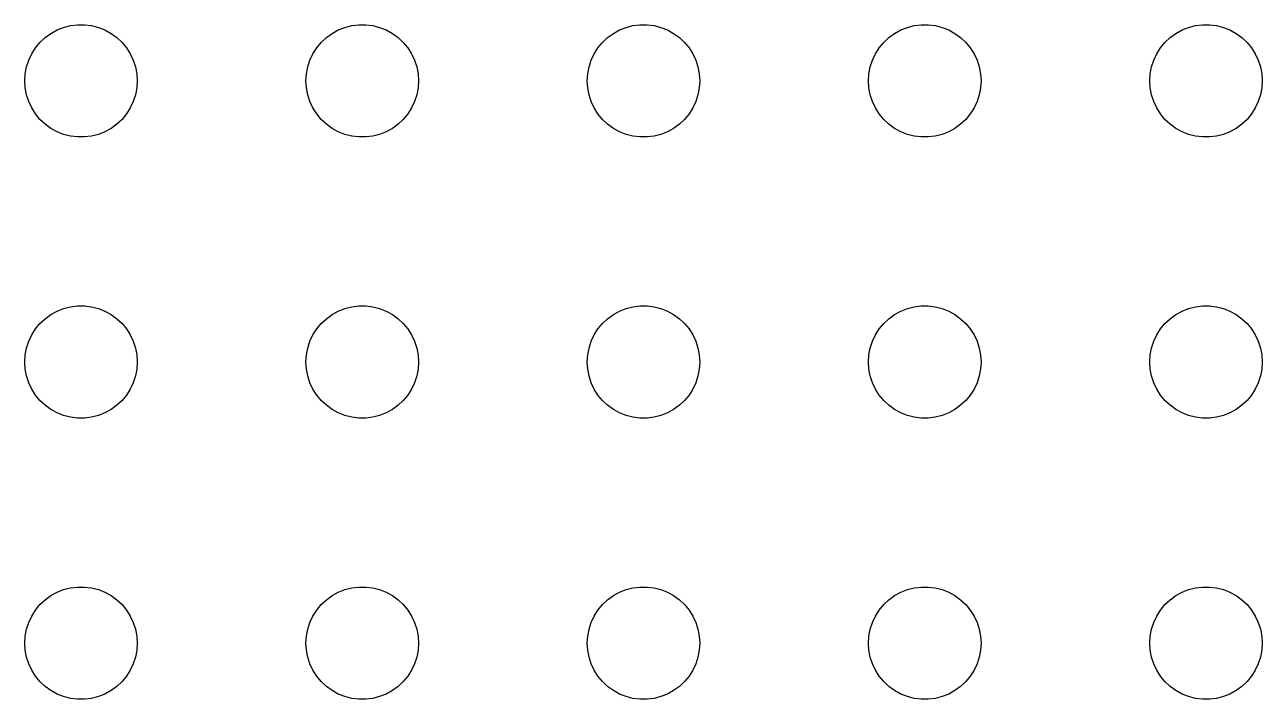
# Model space of a CAD drawing. Header units: metres. Extents: x -172 to 172, y -172 to 172.
# Drawn here: x -78 to -12, y -93 to -57 of the extents above; entities that cross this region are included whole.
import ezdxf

# ---------------------------------------------------------------- set-up
doc = ezdxf.new("R2010")
doc.units = ezdxf.units.M

msp = doc.modelspace()

# ---------------------------------------------------------------- linework, layer by layer
for p, q in [((-76.6075, -57.467), (-76.2773, -57.2855)), ((-76.2773, -57.2855), (-75.927, -57.1468)), ((-75.927, -57.1468), (-75.5621, -57.0531)), ((-75.5621, -57.0531), (-75.1884, -57.0059)), ((-75.1884, -57.0059), (-74.8116, -57.0059)), ((-74.8116, -57.0059), (-74.4379, -57.0531)), ((-74.4379, -57.0531), (-74.073, -57.1468)), ((-74.073, -57.1468), (-73.7227, -57.2855)), ((-73.7227, -57.2855), (-73.3925, -57.467)), ((-61.6075, -57.467), (-61.2773, -57.2855)), ((-61.2773, -57.2855), (-60.927, -57.1468)), ((-60.927, -57.1468), (-60.5621, -57.0531)), ((-60.5621, -57.0531), (-60.1884, -57.0059)), ((-60.1884, -57.0059), (-59.8116, -57.0059)), ((-59.8116, -57.0059), (-59.4379, -57.0531)), ((-59.4379, -57.0531), (-59.0729, -57.1468)), ((-59.0729, -57.1468), (-58.7227, -57.2855)), ((-58.7227, -57.2855), (-58.3925, -57.467)), ((-46.6075, -57.467), (-46.2773, -57.2855)), ((-46.2773, -57.2855), (-45.927, -57.1468)), ((-45.927, -57.1468), (-45.5621, -57.0531)), ((-45.5621, -57.0531), (-45.1884, -57.0059)), ((-45.1884, -57.0059), (-44.8116, -57.0059)), ((-44.8116, -57.0059), (-44.4379, -57.0531)), ((-44.4379, -57.0531), (-44.0729, -57.1468)), ((-44.0729, -57.1468), (-43.7227, -57.2855)), ((-43.7227, -57.2855), (-43.3925, -57.467)), ((-31.6075, -57.467), (-31.2773, -57.2855)), ((-31.2773, -57.2855), (-30.927, -57.1468)), ((-30.927, -57.1468), (-30.5621, -57.0531)), ((-30.5621, -57.0531), (-30.1884, -57.0059)), ((-30.1884, -57.0059), (-29.8116, -57.0059)), ((-29.8116, -57.0059), (-29.4379, -57.0531)), ((-29.4379, -57.0531), (-29.0729, -57.1468)), ((-29.0729, -57.1468), (-28.7227, -57.2855)), ((-28.7227, -57.2855), (-28.3925, -57.467)), ((-16.6075, -57.467), (-16.2773, -57.2855)), ((-16.2773, -57.2855), (-15.927, -57.1468)), ((-15.927, -57.1468), (-15.5621, -57.0531)), ((-15.5621, -57.0531), (-15.1884, -57.0059)), ((-15.1884, -57.0059), (-14.8116, -57.0059)), ((-14.8116, -57.0059), (-14.4379, -57.0531)), ((-14.4379, -57.0531), (-14.0729, -57.1468)), ((-14.0729, -57.1468), (-13.7227, -57.2855)), ((-13.7227, -57.2855), (-13.3925, -57.467)), ((-77.427, -58.2366), (-77.1869, -57.9464)), ((-77.1869, -57.9464), (-76.9123, -57.6885)), ((-76.9123, -57.6885), (-76.6075, -57.467)), ((-73.3925, -57.467), (-73.0877, -57.6885)), ((-73.0877, -57.6885), (-72.8131, -57.9464)), ((-72.8131, -57.9464), (-72.573, -58.2366)), ((-62.427, -58.2366), (-62.1869, -57.9464)), ((-62.1869, -57.9464), (-61.9123, -57.6885)), ((-61.9123, -57.6885), (-61.6075, -57.467)), ((-58.3925, -57.467), (-58.0877, -57.6885)), ((-58.0877, -57.6885), (-57.8131, -57.9464)), ((-57.8131, -57.9464), (-57.5729, -58.2366)), ((-47.427, -58.2366), (-47.1869, -57.9464)), ((-47.1869, -57.9464), (-46.9123, -57.6885)), ((-46.9123, -57.6885), (-46.6075, -57.467)), ((-43.3925, -57.467), (-43.0877, -57.6885)), ((-43.0877, -57.6885), (-42.8131, -57.9464)), ((-42.8131, -57.9464), (-42.5729, -58.2366)), ((-32.427, -58.2366), (-32.1869, -57.9464)), ((-32.1869, -57.9464), (-31.9123, -57.6885)), ((-31.9123, -57.6885), (-31.6075, -57.467)), ((-28.3925, -57.467), (-28.0877, -57.6885)), ((-28.0877, -57.6885), (-27.8131, -57.9464)), ((-27.8131, -57.9464), (-27.5729, -58.2366)), ((-17.427, -58.2366), (-17.1869, -57.9464)), ((-17.1869, -57.9464), (-16.9123, -57.6885)), ((-16.9123, -57.6885), (-16.6075, -57.467)), ((-13.3925, -57.467), (-13.0877, -57.6885)), ((-13.0877, -57.6885), (-12.8131, -57.9464)), ((-12.8131, -57.9464), (-12.5729, -58.2366)), ((-77.7893, -58.8956), (-77.6289, -58.5547)), ((-77.6289, -58.5547), (-77.427, -58.2366)), ((-72.573, -58.2366), (-72.3711, -58.5547)), ((-72.3711, -58.5547), (-72.2107, -58.8956)), ((-62.7893, -58.8956), (-62.6289, -58.5547)), ((-62.6289, -58.5547), (-62.427, -58.2366)), ((-57.5729, -58.2366), (-57.3711, -58.5547)), ((-57.3711, -58.5547), (-57.2107, -58.8956)), ((-47.7893, -58.8956), (-47.6289, -58.5547)), ((-47.6289, -58.5547), (-47.427, -58.2366)), ((-42.5729, -58.2366), (-42.3711, -58.5547)), ((-42.3711, -58.5547), (-42.2107, -58.8956)), ((-32.7893, -58.8956), (-32.6289, -58.5547)), ((-32.6289, -58.5547), (-32.427, -58.2366)), ((-27.5729, -58.2366), (-27.3711, -58.5547)), ((-27.3711, -58.5547), (-27.2107, -58.8956)), ((-17.7893, -58.8956), (-17.6289, -58.5547)), ((-17.6289, -58.5547), (-17.427, -58.2366)), ((-12.5729, -58.2366), (-12.3711, -58.5547)), ((-12.3711, -58.5547), (-12.2107, -58.8956)), ((-77.9763, -59.624), (-77.9057, -59.2539)), ((-77.9057, -59.2539), (-77.7893, -58.8956)), ((-72.2107, -58.8956), (-72.0943, -59.2539)), ((-72.0943, -59.2539), (-72.0237, -59.624)), ((-62.9763, -59.624), (-62.9057, -59.2539)), ((-62.9057, -59.2539), (-62.7893, -58.8956)), ((-57.2107, -58.8956), (-57.0942, -59.2539)), ((-57.0942, -59.2539), (-57.0237, -59.624)), ((-47.9763, -59.624), (-47.9057, -59.2539)), ((-47.9057, -59.2539), (-47.7893, -58.8956)), ((-42.2107, -58.8956), (-42.0942, -59.2539)), ((-42.0942, -59.2539), (-42.0237, -59.624)), ((-32.9763, -59.624), (-32.9057, -59.2539)), ((-32.9057, -59.2539), (-32.7893, -58.8956)), ((-27.2107, -58.8956), (-27.0942, -59.2539)), ((-27.0942, -59.2539), (-27.0237, -59.624)), ((-17.9763, -59.624), (-17.9057, -59.2539)), ((-17.9057, -59.2539), (-17.7893, -58.8956)), ((-12.2107, -58.8956), (-12.0942, -59.2539)), ((-12.0942, -59.2539), (-12.0237, -59.624)), ((-78, -60), (-77.9763, -59.624)), ((-77.9763, -60.376), (-78, -60)), ((-72.0237, -59.624), (-72, -60)), ((-72, -60), (-72.0237, -60.376)), ((-63, -60), (-62.9763, -59.624)), ((-62.9763, -60.376), (-63, -60)), ((-57.0237, -59.624), (-57, -60)), ((-57, -60), (-57.0237, -60.376)), ((-48, -60), (-47.9763, -59.624)), ((-47.9763, -60.376), (-48, -60)), ((-42.0237, -59.624), (-42, -60)), ((-42, -60), (-42.0237, -60.376)), ((-33, -60), (-32.9763, -59.624)), ((-32.9763, -60.376), (-33, -60)), ((-27.0237, -59.624), (-27, -60)), ((-27, -60), (-27.0237, -60.376)), ((-18, -60), (-17.9763, -59.624)), ((-17.9763, -60.376), (-18, -60)), ((-12.0237, -59.624), (-12, -60)), ((-12, -60), (-12.0237, -60.376)), ((-77.9057, -60.7461), (-77.9763, -60.376)), ((-72.0237, -60.376), (-72.0943, -60.7461)), ((-62.9057, -60.7461), (-62.9763, -60.376)), ((-57.0237, -60.376), (-57.0942, -60.7461)), ((-47.9057, -60.7461), (-47.9763, -60.376)), ((-42.0237, -60.376), (-42.0942, -60.7461)), ((-32.9057, -60.7461), (-32.9763, -60.376)), ((-27.0237, -60.376), (-27.0942, -60.7461)), ((-17.9057, -60.7461), (-17.9763, -60.376)), ((-12.0237, -60.376), (-12.0942, -60.7461)), ((-77.7893, -61.1044), (-77.9057, -60.7461)), ((-77.6289, -61.4453), (-77.7893, -61.1044)), ((-72.2107, -61.1044), (-72.3711, -61.4453)), ((-72.0943, -60.7461), (-72.2107, -61.1044)), ((-62.7893, -61.1044), (-62.9057, -60.7461)), ((-62.6289, -61.4453), (-62.7893, -61.1044)), ((-57.2107, -61.1044), (-57.3711, -61.4453)), ((-57.0942, -60.7461), (-57.2107, -61.1044)), ((-47.7893, -61.1044), (-47.9057, -60.7461)), ((-47.6289, -61.4453), (-47.7893, -61.1044)), ((-42.2107, -61.1044), (-42.3711, -61.4453)), ((-42.0942, -60.7461), (-42.2107, -61.1044)), ((-32.7893, -61.1044), (-32.9057, -60.7461)), ((-32.6289, -61.4453), (-32.7893, -61.1044)), ((-27.2107, -61.1044), (-27.3711, -61.4453)), ((-27.0942, -60.7461), (-27.2107, -61.1044)), ((-17.7893, -61.1044), (-17.9057, -60.7461)), ((-17.6289, -61.4453), (-17.7893, -61.1044)), ((-12.2107, -61.1044), (-12.3711, -61.4453)), ((-12.0942, -60.7461), (-12.2107, -61.1044)), ((-77.427, -61.7634), (-77.6289, -61.4453)), ((-77.1869, -62.0536), (-77.427, -61.7634)), ((-72.573, -61.7634), (-72.8131, -62.0536)), ((-72.3711, -61.4453), (-72.573, -61.7634)), ((-62.427, -61.7634), (-62.6289, -61.4453)), ((-62.1869, -62.0536), (-62.427, -61.7634)), ((-57.5729, -61.7634), (-57.8131, -62.0536)), ((-57.3711, -61.4453), (-57.5729, -61.7634)), ((-47.427, -61.7634), (-47.6289, -61.4453)), ((-47.1869, -62.0536), (-47.427, -61.7634)), ((-42.5729, -61.7634), (-42.8131, -62.0536)), ((-42.3711, -61.4453), (-42.5729, -61.7634)), ((-32.427, -61.7634), (-32.6289, -61.4453)), ((-32.1869, -62.0536), (-32.427, -61.7634)), ((-27.5729, -61.7634), (-27.8131, -62.0536)), ((-27.3711, -61.4453), (-27.5729, -61.7634)), ((-17.427, -61.7634), (-17.6289, -61.4453)), ((-17.1869, -62.0536), (-17.427, -61.7634)), ((-12.5729, -61.7634), (-12.8131, -62.0536)), ((-12.3711, -61.4453), (-12.5729, -61.7634)), ((-76.9123, -62.3115), (-77.1869, -62.0536)), ((-76.6075, -62.533), (-76.9123, -62.3115)), ((-76.2773, -62.7145), (-76.6075, -62.533)), ((-73.3925, -62.533), (-73.7227, -62.7145)), ((-73.0877, -62.3115), (-73.3925, -62.533)), ((-72.8131, -62.0536), (-73.0877, -62.3115)), ((-61.9123, -62.3115), (-62.1869, -62.0536)), ((-61.6075, -62.533), (-61.9123, -62.3115)), ((-61.2773, -62.7145), (-61.6075, -62.533)), ((-58.3925, -62.533), (-58.7227, -62.7145)), ((-58.0877, -62.3115), (-58.3925, -62.533)), ((-57.8131, -62.0536), (-58.0877, -62.3115)), ((-46.9123, -62.3115), (-47.1869, -62.0536)), ((-46.6075, -62.533), (-46.9123, -62.3115)), ((-46.2773, -62.7145), (-46.6075, -62.533)), ((-43.3925, -62.533), (-43.7227, -62.7145)), ((-43.0877, -62.3115), (-43.3925, -62.533)), ((-42.8131, -62.0536), (-43.0877, -62.3115)), ((-31.9123, -62.3115), (-32.1869, -62.0536)), ((-31.6075, -62.533), (-31.9123, -62.3115)), ((-31.2773, -62.7145), (-31.6075, -62.533)), ((-28.3925, -62.533), (-28.7227, -62.7145)), ((-28.0877, -62.3115), (-28.3925, -62.533)), ((-27.8131, -62.0536), (-28.0877, -62.3115)), ((-16.9123, -62.3115), (-17.1869, -62.0536)), ((-16.6075, -62.533), (-16.9123, -62.3115)), ((-16.2773, -62.7145), (-16.6075, -62.533)), ((-13.3925, -62.533), (-13.7227, -62.7145)), ((-13.0877, -62.3115), (-13.3925, -62.533)), ((-12.8131, -62.0536), (-13.0877, -62.3115)), ((-75.927, -62.8532), (-76.2773, -62.7145)), ((-75.5621, -62.9469), (-75.927, -62.8532)), ((-75.1884, -62.9941), (-75.5621, -62.9469)), ((-74.8116, -62.9941), (-75.1884, -62.9941)), ((-74.4379, -62.9469), (-74.8116, -62.9941)), ((-74.073, -62.8532), (-74.4379, -62.9469)), ((-73.7227, -62.7145), (-74.073, -62.8532)), ((-60.927, -62.8532), (-61.2773, -62.7145)), ((-60.5621, -62.9469), (-60.927, -62.8532)), ((-60.1884, -62.9941), (-60.5621, -62.9469)), ((-59.8116, -62.9941), (-60.1884, -62.9941)), ((-59.4379, -62.9469), (-59.8116, -62.9941)), ((-59.0729, -62.8532), (-59.4379, -62.9469)), ((-58.7227, -62.7145), (-59.0729, -62.8532)), ((-45.927, -62.8532), (-46.2773, -62.7145)), ((-45.5621, -62.9469), (-45.927, -62.8532)), ((-45.1884, -62.9941), (-45.5621, -62.9469)), ((-44.8116, -62.9941), (-45.1884, -62.9941)), ((-44.4379, -62.9469), (-44.8116, -62.9941)), ((-44.0729, -62.8532), (-44.4379, -62.9469)), ((-43.7227, -62.7145), (-44.0729, -62.8532)), ((-30.927, -62.8532), (-31.2773, -62.7145)), ((-30.5621, -62.9469), (-30.927, -62.8532)), ((-30.1884, -62.9941), (-30.5621, -62.9469)), ((-29.8116, -62.9941), (-30.1884, -62.9941)), ((-29.4379, -62.9469), (-29.8116, -62.9941)), ((-29.0729, -62.8532), (-29.4379, -62.9469)), ((-28.7227, -62.7145), (-29.0729, -62.8532)), ((-15.927, -62.8532), (-16.2773, -62.7145)), ((-15.5621, -62.9469), (-15.927, -62.8532)), ((-15.1884, -62.9941), (-15.5621, -62.9469)), ((-14.8116, -62.9941), (-15.1884, -62.9941)), ((-14.4379, -62.9469), (-14.8116, -62.9941)), ((-14.0729, -62.8532), (-14.4379, -62.9469)), ((-13.7227, -62.7145), (-14.0729, -62.8532)), ((-76.9123, -72.6885), (-76.6075, -72.467)), ((-76.6075, -72.467), (-76.2773, -72.2855)), ((-76.2773, -72.2855), (-75.927, -72.1468)), ((-75.927, -72.1468), (-75.5621, -72.0531)), ((-75.5621, -72.0531), (-75.1884, -72.0059)), ((-75.1884, -72.0059), (-74.8116, -72.0059)), ((-74.8116, -72.0059), (-74.4379, -72.0531)), ((-74.4379, -72.0531), (-74.073, -72.1468)), ((-74.073, -72.1468), (-73.7227, -72.2855)), ((-73.7227, -72.2855), (-73.3925, -72.467)), ((-73.3925, -72.467), (-73.0877, -72.6885)), ((-61.9123, -72.6885), (-61.6075, -72.467)), ((-61.6075, -72.467), (-61.2773, -72.2855)), ((-61.2773, -72.2855), (-60.927, -72.1468)), ((-60.927, -72.1468), (-60.5621, -72.0531)), ((-60.5621, -72.0531), (-60.1884, -72.0059)), ((-60.1884, -72.0059), (-59.8116, -72.0059)), ((-59.8116, -72.0059), (-59.4379, -72.0531)), ((-59.4379, -72.0531), (-59.0729, -72.1468)), ((-59.0729, -72.1468), (-58.7227, -72.2855)), ((-58.7227, -72.2855), (-58.3925, -72.467)), ((-58.3925, -72.467), (-58.0877, -72.6885)), ((-46.9123, -72.6885), (-46.6075, -72.467)), ((-46.6075, -72.467), (-46.2773, -72.2855)), ((-46.2773, -72.2855), (-45.927, -72.1468)), ((-45.927, -72.1468), (-45.5621, -72.0531)), ((-45.5621, -72.0531), (-45.1884, -72.0059)), ((-45.1884, -72.0059), (-44.8116, -72.0059)), ((-44.8116, -72.0059), (-44.4379, -72.0531)), ((-44.4379, -72.0531), (-44.0729, -72.1468)), ((-44.0729, -72.1468), (-43.7227, -72.2855)), ((-43.7227, -72.2855), (-43.3925, -72.467)), ((-43.3925, -72.467), (-43.0877, -72.6885)), ((-31.9123, -72.6885), (-31.6075, -72.467)), ((-31.6075, -72.467), (-31.2773, -72.2855)), ((-31.2773, -72.2855), (-30.927, -72.1468)), ((-30.927, -72.1468), (-30.5621, -72.0531)), ((-30.5621, -72.0531), (-30.1884, -72.0059)), ((-30.1884, -72.0059), (-29.8116, -72.0059)), ((-29.8116, -72.0059), (-29.4379, -72.0531)), ((-29.4379, -72.0531), (-29.0729, -72.1468)), ((-29.0729, -72.1468), (-28.7227, -72.2855)), ((-28.7227, -72.2855), (-28.3925, -72.467)), ((-28.3925, -72.467), (-28.0877, -72.6885)), ((-16.9123, -72.6885), (-16.6075, -72.467)), ((-16.6075, -72.467), (-16.2773, -72.2855)), ((-16.2773, -72.2855), (-15.927, -72.1468)), ((-15.927, -72.1468), (-15.5621, -72.0531)), ((-15.5621, -72.0531), (-15.1884, -72.0059)), ((-15.1884, -72.0059), (-14.8116, -72.0059)), ((-14.8116, -72.0059), (-14.4379, -72.0531)), ((-14.4379, -72.0531), (-14.0729, -72.1468)), ((-14.0729, -72.1468), (-13.7227, -72.2855)), ((-13.7227, -72.2855), (-13.3925, -72.467)), ((-13.3925, -72.467), (-13.0877, -72.6885)), ((-77.6289, -73.5547), (-77.427, -73.2366)), ((-77.427, -73.2366), (-77.1869, -72.9464)), ((-77.1869, -72.9464), (-76.9123, -72.6885)), ((-73.0877, -72.6885), (-72.8131, -72.9464)), ((-72.8131, -72.9464), (-72.573, -73.2366)), ((-72.573, -73.2366), (-72.3711, -73.5547)), ((-62.6289, -73.5547), (-62.427, -73.2366)), ((-62.427, -73.2366), (-62.1869, -72.9464)), ((-62.1869, -72.9464), (-61.9123, -72.6885)), ((-58.0877, -72.6885), (-57.8131, -72.9464)), ((-57.8131, -72.9464), (-57.5729, -73.2366)), ((-57.5729, -73.2366), (-57.3711, -73.5547)), ((-47.6289, -73.5547), (-47.427, -73.2366)), ((-47.427, -73.2366), (-47.1869, -72.9464)), ((-47.1869, -72.9464), (-46.9123, -72.6885)), ((-43.0877, -72.6885), (-42.8131, -72.9464)), ((-42.8131, -72.9464), (-42.5729, -73.2366)), ((-42.5729, -73.2366), (-42.3711, -73.5547)), ((-32.6289, -73.5547), (-32.427, -73.2366)), ((-32.427, -73.2366), (-32.1869, -72.9464)), ((-32.1869, -72.9464), (-31.9123, -72.6885)), ((-28.0877, -72.6885), (-27.8131, -72.9464)), ((-27.8131, -72.9464), (-27.5729, -73.2366)), ((-27.5729, -73.2366), (-27.3711, -73.5547)), ((-17.6289, -73.5547), (-17.427, -73.2366)), ((-17.427, -73.2366), (-17.1869, -72.9464)), ((-17.1869, -72.9464), (-16.9123, -72.6885)), ((-13.0877, -72.6885), (-12.8131, -72.9464)), ((-12.8131, -72.9464), (-12.5729, -73.2366)), ((-12.5729, -73.2366), (-12.3711, -73.5547)), ((-77.9057, -74.2539), (-77.7893, -73.8956)), ((-77.7893, -73.8956), (-77.6289, -73.5547)), ((-72.3711, -73.5547), (-72.2107, -73.8956)), ((-72.2107, -73.8956), (-72.0943, -74.2539)), ((-62.9057, -74.2539), (-62.7893, -73.8956)), ((-62.7893, -73.8956), (-62.6289, -73.5547)), ((-57.3711, -73.5547), (-57.2107, -73.8956)), ((-57.2107, -73.8956), (-57.0942, -74.2539)), ((-47.9057, -74.2539), (-47.7893, -73.8956)), ((-47.7893, -73.8956), (-47.6289, -73.5547)), ((-42.3711, -73.5547), (-42.2107, -73.8956)), ((-42.2107, -73.8956), (-42.0942, -74.2539)), ((-32.9057, -74.2539), (-32.7893, -73.8956)), ((-32.7893, -73.8956), (-32.6289, -73.5547)), ((-27.3711, -73.5547), (-27.2107, -73.8956)), ((-27.2107, -73.8956), (-27.0942, -74.2539)), ((-17.9057, -74.2539), (-17.7893, -73.8956)), ((-17.7893, -73.8956), (-17.6289, -73.5547)), ((-12.3711, -73.5547), (-12.2107, -73.8956)), ((-12.2107, -73.8956), (-12.0942, -74.2539)), ((-77.9763, -74.624), (-77.9057, -74.2539)), ((-72.0943, -74.2539), (-72.0237, -74.624)), ((-62.9763, -74.624), (-62.9057, -74.2539)), ((-57.0942, -74.2539), (-57.0237, -74.624)), ((-47.9763, -74.624), (-47.9057, -74.2539)), ((-42.0942, -74.2539), (-42.0237, -74.624)), ((-32.9763, -74.624), (-32.9057, -74.2539)), ((-27.0942, -74.2539), (-27.0237, -74.624)), ((-17.9763, -74.624), (-17.9057, -74.2539)), ((-12.0942, -74.2539), (-12.0237, -74.624)), ((-78, -75), (-77.9763, -74.624)), ((-77.9763, -75.376), (-78, -75)), ((-72.0237, -74.624), (-72, -75)), ((-72, -75), (-72.0237, -75.376)), ((-63, -75), (-62.9763, -74.624)), ((-62.9763, -75.376), (-63, -75)), ((-57.0237, -74.624), (-57, -75)), ((-57, -75), (-57.0237, -75.376)), ((-48, -75), (-47.9763, -74.624)), ((-47.9763, -75.376), (-48, -75)), ((-42.0237, -74.624), (-42, -75)), ((-42, -75), (-42.0237, -75.376)), ((-33, -75), (-32.9763, -74.624)), ((-32.9763, -75.376), (-33, -75)), ((-27.0237, -74.624), (-27, -75)), ((-27, -75), (-27.0237, -75.376)), ((-18, -75), (-17.9763, -74.624)), ((-17.9763, -75.376), (-18, -75)), ((-12.0237, -74.624), (-12, -75)), ((-12, -75), (-12.0237, -75.376)), ((-77.9057, -75.7461), (-77.9763, -75.376)), ((-77.7893, -76.1044), (-77.9057, -75.7461)), ((-72.0943, -75.7461), (-72.2107, -76.1044)), ((-72.0237, -75.376), (-72.0943, -75.7461)), ((-62.9057, -75.7461), (-62.9763, -75.376)), ((-62.7893, -76.1044), (-62.9057, -75.7461)), ((-57.0942, -75.7461), (-57.2107, -76.1044)), ((-57.0237, -75.376), (-57.0942, -75.7461)), ((-47.9057, -75.7461), (-47.9763, -75.376)), ((-47.7893, -76.1044), (-47.9057, -75.7461)), ((-42.0942, -75.7461), (-42.2107, -76.1044)), ((-42.0237, -75.376), (-42.0942, -75.7461)), ((-32.9057, -75.7461), (-32.9763, -75.376)), ((-32.7893, -76.1044), (-32.9057, -75.7461)), ((-27.0942, -75.7461), (-27.2107, -76.1044)), ((-27.0237, -75.376), (-27.0942, -75.7461)), ((-17.9057, -75.7461), (-17.9763, -75.376)), ((-17.7893, -76.1044), (-17.9057, -75.7461)), ((-12.0942, -75.7461), (-12.2107, -76.1044)), ((-12.0237, -75.376), (-12.0942, -75.7461)), ((-77.6289, -76.4453), (-77.7893, -76.1044)), ((-77.427, -76.7634), (-77.6289, -76.4453)), ((-72.3711, -76.4453), (-72.573, -76.7634)), ((-72.2107, -76.1044), (-72.3711, -76.4453)), ((-62.6289, -76.4453), (-62.7893, -76.1044)), ((-62.427, -76.7634), (-62.6289, -76.4453)), ((-57.3711, -76.4453), (-57.5729, -76.7634)), ((-57.2107, -76.1044), (-57.3711, -76.4453)), ((-47.6289, -76.4453), (-47.7893, -76.1044)), ((-47.427, -76.7634), (-47.6289, -76.4453)), ((-42.3711, -76.4453), (-42.5729, -76.7634)), ((-42.2107, -76.1044), (-42.3711, -76.4453)), ((-32.6289, -76.4453), (-32.7893, -76.1044)), ((-32.427, -76.7634), (-32.6289, -76.4453)), ((-27.3711, -76.4453), (-27.5729, -76.7634)), ((-27.2107, -76.1044), (-27.3711, -76.4453)), ((-17.6289, -76.4453), (-17.7893, -76.1044)), ((-17.427, -76.7634), (-17.6289, -76.4453)), ((-12.3711, -76.4453), (-12.5729, -76.7634)), ((-12.2107, -76.1044), (-12.3711, -76.4453)), ((-77.1869, -77.0536), (-77.427, -76.7634)), ((-76.9123, -77.3115), (-77.1869, -77.0536)), ((-72.8131, -77.0536), (-73.0877, -77.3115)), ((-72.573, -76.7634), (-72.8131, -77.0536)), ((-62.1869, -77.0536), (-62.427, -76.7634)), ((-61.9123, -77.3115), (-62.1869, -77.0536)), ((-57.8131, -77.0536), (-58.0877, -77.3115)), ((-57.5729, -76.7634), (-57.8131, -77.0536)), ((-47.1869, -77.0536), (-47.427, -76.7634)), ((-46.9123, -77.3115), (-47.1869, -77.0536)), ((-42.8131, -77.0536), (-43.0877, -77.3115)), ((-42.5729, -76.7634), (-42.8131, -77.0536)), ((-32.1869, -77.0536), (-32.427, -76.7634)), ((-31.9123, -77.3115), (-32.1869, -77.0536)), ((-27.8131, -77.0536), (-28.0877, -77.3115)), ((-27.5729, -76.7634), (-27.8131, -77.0536)), ((-17.1869, -77.0536), (-17.427, -76.7634)), ((-16.9123, -77.3115), (-17.1869, -77.0536)), ((-12.8131, -77.0536), (-13.0877, -77.3115)), ((-12.5729, -76.7634), (-12.8131, -77.0536)), ((-76.6075, -77.533), (-76.9123, -77.3115)), ((-76.2773, -77.7145), (-76.6075, -77.533)), ((-75.927, -77.8532), (-76.2773, -77.7145)), ((-75.5621, -77.9469), (-75.927, -77.8532)), ((-74.073, -77.8532), (-74.4379, -77.9469)), ((-73.7227, -77.7145), (-74.073, -77.8532)), ((-73.3925, -77.533), (-73.7227, -77.7145)), ((-73.0877, -77.3115), (-73.3925, -77.533)), ((-61.6075, -77.533), (-61.9123, -77.3115)), ((-61.2773, -77.7145), (-61.6075, -77.533)), ((-60.927, -77.8532), (-61.2773, -77.7145)), ((-60.5621, -77.9469), (-60.927, -77.8532)), ((-59.0729, -77.8532), (-59.4379, -77.9469)), ((-58.7227, -77.7145), (-59.0729, -77.8532)), ((-58.3925, -77.533), (-58.7227, -77.7145)), ((-58.0877, -77.3115), (-58.3925, -77.533)), ((-46.6075, -77.533), (-46.9123, -77.3115)), ((-46.2773, -77.7145), (-46.6075, -77.533)), ((-45.927, -77.8532), (-46.2773, -77.7145)), ((-45.5621, -77.9469), (-45.927, -77.8532)), ((-44.0729, -77.8532), (-44.4379, -77.9469)), ((-43.7227, -77.7145), (-44.0729, -77.8532)), ((-43.3925, -77.533), (-43.7227, -77.7145)), ((-43.0877, -77.3115), (-43.3925, -77.533)), ((-31.6075, -77.533), (-31.9123, -77.3115)), ((-31.2773, -77.7145), (-31.6075, -77.533)), ((-30.927, -77.8532), (-31.2773, -77.7145)), ((-30.5621, -77.9469), (-30.927, -77.8532)), ((-29.0729, -77.8532), (-29.4379, -77.9469)), ((-28.7227, -77.7145), (-29.0729, -77.8532)), ((-28.3925, -77.533), (-28.7227, -77.7145)), ((-28.0877, -77.3115), (-28.3925, -77.533)), ((-16.6075, -77.533), (-16.9123, -77.3115)), ((-16.2773, -77.7145), (-16.6075, -77.533)), ((-15.927, -77.8532), (-16.2773, -77.7145)), ((-15.5621, -77.9469), (-15.927, -77.8532)), ((-14.0729, -77.8532), (-14.4379, -77.9469)), ((-13.7227, -77.7145), (-14.0729, -77.8532)), ((-13.3925, -77.533), (-13.7227, -77.7145)), ((-13.0877, -77.3115), (-13.3925, -77.533)), ((-75.1884, -77.9941), (-75.5621, -77.9469)), ((-74.8116, -77.9941), (-75.1884, -77.9941)), ((-74.4379, -77.9469), (-74.8116, -77.9941)), ((-60.1884, -77.9941), (-60.5621, -77.9469)), ((-59.8116, -77.9941), (-60.1884, -77.9941)), ((-59.4379, -77.9469), (-59.8116, -77.9941)), ((-45.1884, -77.9941), (-45.5621, -77.9469)), ((-44.8116, -77.9941), (-45.1884, -77.9941)), ((-44.4379, -77.9469), (-44.8116, -77.9941)), ((-30.1884, -77.9941), (-30.5621, -77.9469)), ((-29.8116, -77.9941), (-30.1884, -77.9941)), ((-29.4379, -77.9469), (-29.8116, -77.9941)), ((-15.1884, -77.9941), (-15.5621, -77.9469)), ((-14.8116, -77.9941), (-15.1884, -77.9941)), ((-14.4379, -77.9469), (-14.8116, -77.9941)), ((-75.927, -87.1468), (-75.5621, -87.0531)), ((-75.5621, -87.0531), (-75.1884, -87.0059)), ((-75.1884, -87.0059), (-74.8116, -87.0059)), ((-74.8116, -87.0059), (-74.4379, -87.0531)), ((-74.4379, -87.0531), (-74.073, -87.1468)), ((-60.927, -87.1468), (-60.5621, -87.0531)), ((-60.5621, -87.0531), (-60.1884, -87.0059)), ((-60.1884, -87.0059), (-59.8116, -87.0059)), ((-59.8116, -87.0059), (-59.4379, -87.0531)), ((-59.4379, -87.0531), (-59.0729, -87.1468)), ((-45.927, -87.1468), (-45.5621, -87.0531)), ((-45.5621, -87.0531), (-45.1884, -87.0059)), ((-45.1884, -87.0059), (-44.8116, -87.0059)), ((-44.8116, -87.0059), (-44.4379, -87.0531)), ((-44.4379, -87.0531), (-44.0729, -87.1468)), ((-30.927, -87.1468), (-30.5621, -87.0531)), ((-30.5621, -87.0531), (-30.1884, -87.0059)), ((-30.1884, -87.0059), (-29.8116, -87.0059)), ((-29.8116, -87.0059), (-29.4379, -87.0531)), ((-29.4379, -87.0531), (-29.0729, -87.1468)), ((-15.927, -87.1468), (-15.5621, -87.0531)), ((-15.5621, -87.0531), (-15.1884, -87.0059)), ((-15.1884, -87.0059), (-14.8116, -87.0059)), ((-14.8116, -87.0059), (-14.4379, -87.0531)), ((-14.4379, -87.0531), (-14.0729, -87.1468)), ((-77.1869, -87.9464), (-76.9123, -87.6885)), ((-76.9123, -87.6885), (-76.6075, -87.467)), ((-76.6075, -87.467), (-76.2773, -87.2855)), ((-76.2773, -87.2855), (-75.927, -87.1468)), ((-74.073, -87.1468), (-73.7227, -87.2855)), ((-73.7227, -87.2855), (-73.3925, -87.467)), ((-73.3925, -87.467), (-73.0877, -87.6885)), ((-73.0877, -87.6885), (-72.8131, -87.9464)), ((-62.1869, -87.9464), (-61.9123, -87.6885)), ((-61.9123, -87.6885), (-61.6075, -87.467)), ((-61.6075, -87.467), (-61.2773, -87.2855)), ((-61.2773, -87.2855), (-60.927, -87.1468)), ((-59.0729, -87.1468), (-58.7227, -87.2855)), ((-58.7227, -87.2855), (-58.3925, -87.467)), ((-58.3925, -87.467), (-58.0877, -87.6885)), ((-58.0877, -87.6885), (-57.8131, -87.9464)), ((-47.1869, -87.9464), (-46.9123, -87.6885)), ((-46.9123, -87.6885), (-46.6075, -87.467)), ((-46.6075, -87.467), (-46.2773, -87.2855)), ((-46.2773, -87.2855), (-45.927, -87.1468)), ((-44.0729, -87.1468), (-43.7227, -87.2855)), ((-43.7227, -87.2855), (-43.3925, -87.467)), ((-43.3925, -87.467), (-43.0877, -87.6885)), ((-43.0877, -87.6885), (-42.8131, -87.9464)), ((-32.1869, -87.9464), (-31.9123, -87.6885)), ((-31.9123, -87.6885), (-31.6075, -87.467)), ((-31.6075, -87.467), (-31.2773, -87.2855)), ((-31.2773, -87.2855), (-30.927, -87.1468)), ((-29.0729, -87.1468), (-28.7227, -87.2855)), ((-28.7227, -87.2855), (-28.3925, -87.467)), ((-28.3925, -87.467), (-28.0877, -87.6885)), ((-28.0877, -87.6885), (-27.8131, -87.9464)), ((-17.1869, -87.9464), (-16.9123, -87.6885)), ((-16.9123, -87.6885), (-16.6075, -87.467)), ((-16.6075, -87.467), (-16.2773, -87.2855)), ((-16.2773, -87.2855), (-15.927, -87.1468)), ((-14.0729, -87.1468), (-13.7227, -87.2855)), ((-13.7227, -87.2855), (-13.3925, -87.467)), ((-13.3925, -87.467), (-13.0877, -87.6885)), ((-13.0877, -87.6885), (-12.8131, -87.9464)), ((-77.6289, -88.5547), (-77.427, -88.2366)), ((-77.427, -88.2366), (-77.1869, -87.9464)), ((-72.8131, -87.9464), (-72.573, -88.2366)), ((-72.573, -88.2366), (-72.3711, -88.5547)), ((-62.6289, -88.5547), (-62.427, -88.2366)), ((-62.427, -88.2366), (-62.1869, -87.9464)), ((-57.8131, -87.9464), (-57.5729, -88.2366)), ((-57.5729, -88.2366), (-57.3711, -88.5547)), ((-47.6289, -88.5547), (-47.427, -88.2366)), ((-47.427, -88.2366), (-47.1869, -87.9464)), ((-42.8131, -87.9464), (-42.5729, -88.2366)), ((-42.5729, -88.2366), (-42.3711, -88.5547)), ((-32.6289, -88.5547), (-32.427, -88.2366)), ((-32.427, -88.2366), (-32.1869, -87.9464)), ((-27.8131, -87.9464), (-27.5729, -88.2366)), ((-27.5729, -88.2366), (-27.3711, -88.5547)), ((-17.6289, -88.5547), (-17.427, -88.2366)), ((-17.427, -88.2366), (-17.1869, -87.9464)), ((-12.8131, -87.9464), (-12.5729, -88.2366)), ((-12.5729, -88.2366), (-12.3711, -88.5547)), ((-77.9057, -89.2539), (-77.7893, -88.8956)), ((-77.7893, -88.8956), (-77.6289, -88.5547)), ((-72.3711, -88.5547), (-72.2107, -88.8956)), ((-72.2107, -88.8956), (-72.0943, -89.2539)), ((-62.9057, -89.2539), (-62.7893, -88.8956)), ((-62.7893, -88.8956), (-62.6289, -88.5547)), ((-57.3711, -88.5547), (-57.2107, -88.8956)), ((-57.2107, -88.8956), (-57.0942, -89.2539)), ((-47.9057, -89.2539), (-47.7893, -88.8956)), ((-47.7893, -88.8956), (-47.6289, -88.5547)), ((-42.3711, -88.5547), (-42.2107, -88.8956)), ((-42.2107, -88.8956), (-42.0942, -89.2539)), ((-32.9057, -89.2539), (-32.7893, -88.8956)), ((-32.7893, -88.8956), (-32.6289, -88.5547)), ((-27.3711, -88.5547), (-27.2107, -88.8956)), ((-27.2107, -88.8956), (-27.0942, -89.2539)), ((-17.9057, -89.2539), (-17.7893, -88.8956)), ((-17.7893, -88.8956), (-17.6289, -88.5547)), ((-12.3711, -88.5547), (-12.2107, -88.8956)), ((-12.2107, -88.8956), (-12.0942, -89.2539)), ((-78, -90), (-77.9763, -89.624)), ((-77.9763, -89.624), (-77.9057, -89.2539)), ((-72.0943, -89.2539), (-72.0237, -89.624)), ((-72.0237, -89.624), (-72, -90)), ((-63, -90), (-62.9763, -89.624)), ((-62.9763, -89.624), (-62.9057, -89.2539)), ((-57.0942, -89.2539), (-57.0237, -89.624)), ((-57.0237, -89.624), (-57, -90)), ((-48, -90), (-47.9763, -89.624)), ((-47.9763, -89.624), (-47.9057, -89.2539)), ((-42.0942, -89.2539), (-42.0237, -89.624)), ((-42.0237, -89.624), (-42, -90)), ((-33, -90), (-32.9763, -89.624)), ((-32.9763, -89.624), (-32.9057, -89.2539)), ((-27.0942, -89.2539), (-27.0237, -89.624)), ((-27.0237, -89.624), (-27, -90)), ((-18, -90), (-17.9763, -89.624)), ((-17.9763, -89.624), (-17.9057, -89.2539)), ((-12.0942, -89.2539), (-12.0237, -89.624)), ((-12.0237, -89.624), (-12, -90)), ((-77.9763, -90.376), (-78, -90)), ((-77.9057, -90.7461), (-77.9763, -90.376)), ((-72.0237, -90.376), (-72.0943, -90.7461)), ((-72, -90), (-72.0237, -90.376)), ((-62.9763, -90.376), (-63, -90)), ((-62.9057, -90.7461), (-62.9763, -90.376)), ((-57.0237, -90.376), (-57.0942, -90.7461)), ((-57, -90), (-57.0237, -90.376)), ((-47.9763, -90.376), (-48, -90)), ((-47.9057, -90.7461), (-47.9763, -90.376)), ((-42.0237, -90.376), (-42.0942, -90.7461)), ((-42, -90), (-42.0237, -90.376)), ((-32.9763, -90.376), (-33, -90)), ((-32.9057, -90.7461), (-32.9763, -90.376)), ((-27.0237, -90.376), (-27.0942, -90.7461)), ((-27, -90), (-27.0237, -90.376)), ((-17.9763, -90.376), (-18, -90)), ((-17.9057, -90.7461), (-17.9763, -90.376)), ((-12.0237, -90.376), (-12.0942, -90.7461)), ((-12, -90), (-12.0237, -90.376)), ((-77.7893, -91.1044), (-77.9057, -90.7461)), ((-72.0943, -90.7461), (-72.2107, -91.1044)), ((-62.7893, -91.1044), (-62.9057, -90.7461)), ((-57.0942, -90.7461), (-57.2107, -91.1044)), ((-47.7893, -91.1044), (-47.9057, -90.7461)), ((-42.0942, -90.7461), (-42.2107, -91.1044)), ((-32.7893, -91.1044), (-32.9057, -90.7461)), ((-27.0942, -90.7461), (-27.2107, -91.1044)), ((-17.7893, -91.1044), (-17.9057, -90.7461)), ((-12.0942, -90.7461), (-12.2107, -91.1044)), ((-77.6289, -91.4453), (-77.7893, -91.1044)), ((-77.427, -91.7634), (-77.6289, -91.4453)), ((-72.3711, -91.4453), (-72.573, -91.7634)), ((-72.2107, -91.1044), (-72.3711, -91.4453)), ((-62.6289, -91.4453), (-62.7893, -91.1044)), ((-62.427, -91.7634), (-62.6289, -91.4453)), ((-57.3711, -91.4453), (-57.5729, -91.7634)), ((-57.2107, -91.1044), (-57.3711, -91.4453)), ((-47.6289, -91.4453), (-47.7893, -91.1044)), ((-47.427, -91.7634), (-47.6289, -91.4453)), ((-42.3711, -91.4453), (-42.5729, -91.7634)), ((-42.2107, -91.1044), (-42.3711, -91.4453)), ((-32.6289, -91.4453), (-32.7893, -91.1044)), ((-32.427, -91.7634), (-32.6289, -91.4453)), ((-27.3711, -91.4453), (-27.5729, -91.7634)), ((-27.2107, -91.1044), (-27.3711, -91.4453)), ((-17.6289, -91.4453), (-17.7893, -91.1044)), ((-17.427, -91.7634), (-17.6289, -91.4453)), ((-12.3711, -91.4453), (-12.5729, -91.7634)), ((-12.2107, -91.1044), (-12.3711, -91.4453)), ((-77.1869, -92.0536), (-77.427, -91.7634)), ((-76.9123, -92.3115), (-77.1869, -92.0536)), ((-76.6075, -92.533), (-76.9123, -92.3115)), ((-73.0877, -92.3115), (-73.3925, -92.533)), ((-72.8131, -92.0536), (-73.0877, -92.3115)), ((-72.573, -91.7634), (-72.8131, -92.0536)), ((-62.1869, -92.0536), (-62.427, -91.7634)), ((-61.9123, -92.3115), (-62.1869, -92.0536)), ((-61.6075, -92.533), (-61.9123, -92.3115)), ((-58.0877, -92.3115), (-58.3925, -92.533)), ((-57.8131, -92.0536), (-58.0877, -92.3115)), ((-57.5729, -91.7634), (-57.8131, -92.0536)), ((-47.1869, -92.0536), (-47.427, -91.7634)), ((-46.9123, -92.3115), (-47.1869, -92.0536)), ((-46.6075, -92.533), (-46.9123, -92.3115)), ((-43.0877, -92.3115), (-43.3925, -92.533)), ((-42.8131, -92.0536), (-43.0877, -92.3115)), ((-42.5729, -91.7634), (-42.8131, -92.0536)), ((-32.1869, -92.0536), (-32.427, -91.7634)), ((-31.9123, -92.3115), (-32.1869, -92.0536)), ((-31.6075, -92.533), (-31.9123, -92.3115)), ((-28.0877, -92.3115), (-28.3925, -92.533)), ((-27.8131, -92.0536), (-28.0877, -92.3115)), ((-27.5729, -91.7634), (-27.8131, -92.0536)), ((-17.1869, -92.0536), (-17.427, -91.7634)), ((-16.9123, -92.3115), (-17.1869, -92.0536)), ((-16.6075, -92.533), (-16.9123, -92.3115)), ((-13.0877, -92.3115), (-13.3925, -92.533)), ((-12.8131, -92.0536), (-13.0877, -92.3115)), ((-12.5729, -91.7634), (-12.8131, -92.0536)), ((-76.2773, -92.7145), (-76.6075, -92.533)), ((-75.927, -92.8532), (-76.2773, -92.7145)), ((-75.5621, -92.9469), (-75.927, -92.8532)), ((-75.1884, -92.9941), (-75.5621, -92.9469)), ((-74.8116, -92.9941), (-75.1884, -92.9941)), ((-74.4379, -92.9469), (-74.8116, -92.9941)), ((-74.073, -92.8532), (-74.4379, -92.9469)), ((-73.7227, -92.7145), (-74.073, -92.8532)), ((-73.3925, -92.533), (-73.7227, -92.7145)), ((-61.2773, -92.7145), (-61.6075, -92.533)), ((-60.927, -92.8532), (-61.2773, -92.7145)), ((-60.5621, -92.9469), (-60.927, -92.8532)), ((-60.1884, -92.9941), (-60.5621, -92.9469)), ((-59.8116, -92.9941), (-60.1884, -92.9941)), ((-59.4379, -92.9469), (-59.8116, -92.9941)), ((-59.0729, -92.8532), (-59.4379, -92.9469)), ((-58.7227, -92.7145), (-59.0729, -92.8532)), ((-58.3925, -92.533), (-58.7227, -92.7145)), ((-46.2773, -92.7145), (-46.6075, -92.533)), ((-45.927, -92.8532), (-46.2773, -92.7145)), ((-45.5621, -92.9469), (-45.927, -92.8532)), ((-45.1884, -92.9941), (-45.5621, -92.9469)), ((-44.8116, -92.9941), (-45.1884, -92.9941)), ((-44.4379, -92.9469), (-44.8116, -92.9941)), ((-44.0729, -92.8532), (-44.4379, -92.9469)), ((-43.7227, -92.7145), (-44.0729, -92.8532)), ((-43.3925, -92.533), (-43.7227, -92.7145)), ((-31.2773, -92.7145), (-31.6075, -92.533)), ((-30.927, -92.8532), (-31.2773, -92.7145)), ((-30.5621, -92.9469), (-30.927, -92.8532)), ((-30.1884, -92.9941), (-30.5621, -92.9469)), ((-29.8116, -92.9941), (-30.1884, -92.9941)), ((-29.4379, -92.9469), (-29.8116, -92.9941)), ((-29.0729, -92.8532), (-29.4379, -92.9469)), ((-28.7227, -92.7145), (-29.0729, -92.8532)), ((-28.3925, -92.533), (-28.7227, -92.7145)), ((-16.2773, -92.7145), (-16.6075, -92.533)), ((-15.927, -92.8532), (-16.2773, -92.7145)), ((-15.5621, -92.9469), (-15.927, -92.8532)), ((-15.1884, -92.9941), (-15.5621, -92.9469)), ((-14.8116, -92.9941), (-15.1884, -92.9941)), ((-14.4379, -92.9469), (-14.8116, -92.9941)), ((-14.0729, -92.8532), (-14.4379, -92.9469)), ((-13.7227, -92.7145), (-14.0729, -92.8532)), ((-13.3925, -92.533), (-13.7227, -92.7145))]:
    msp.add_line(p, q)

doc.saveas('drawing.dxf')
